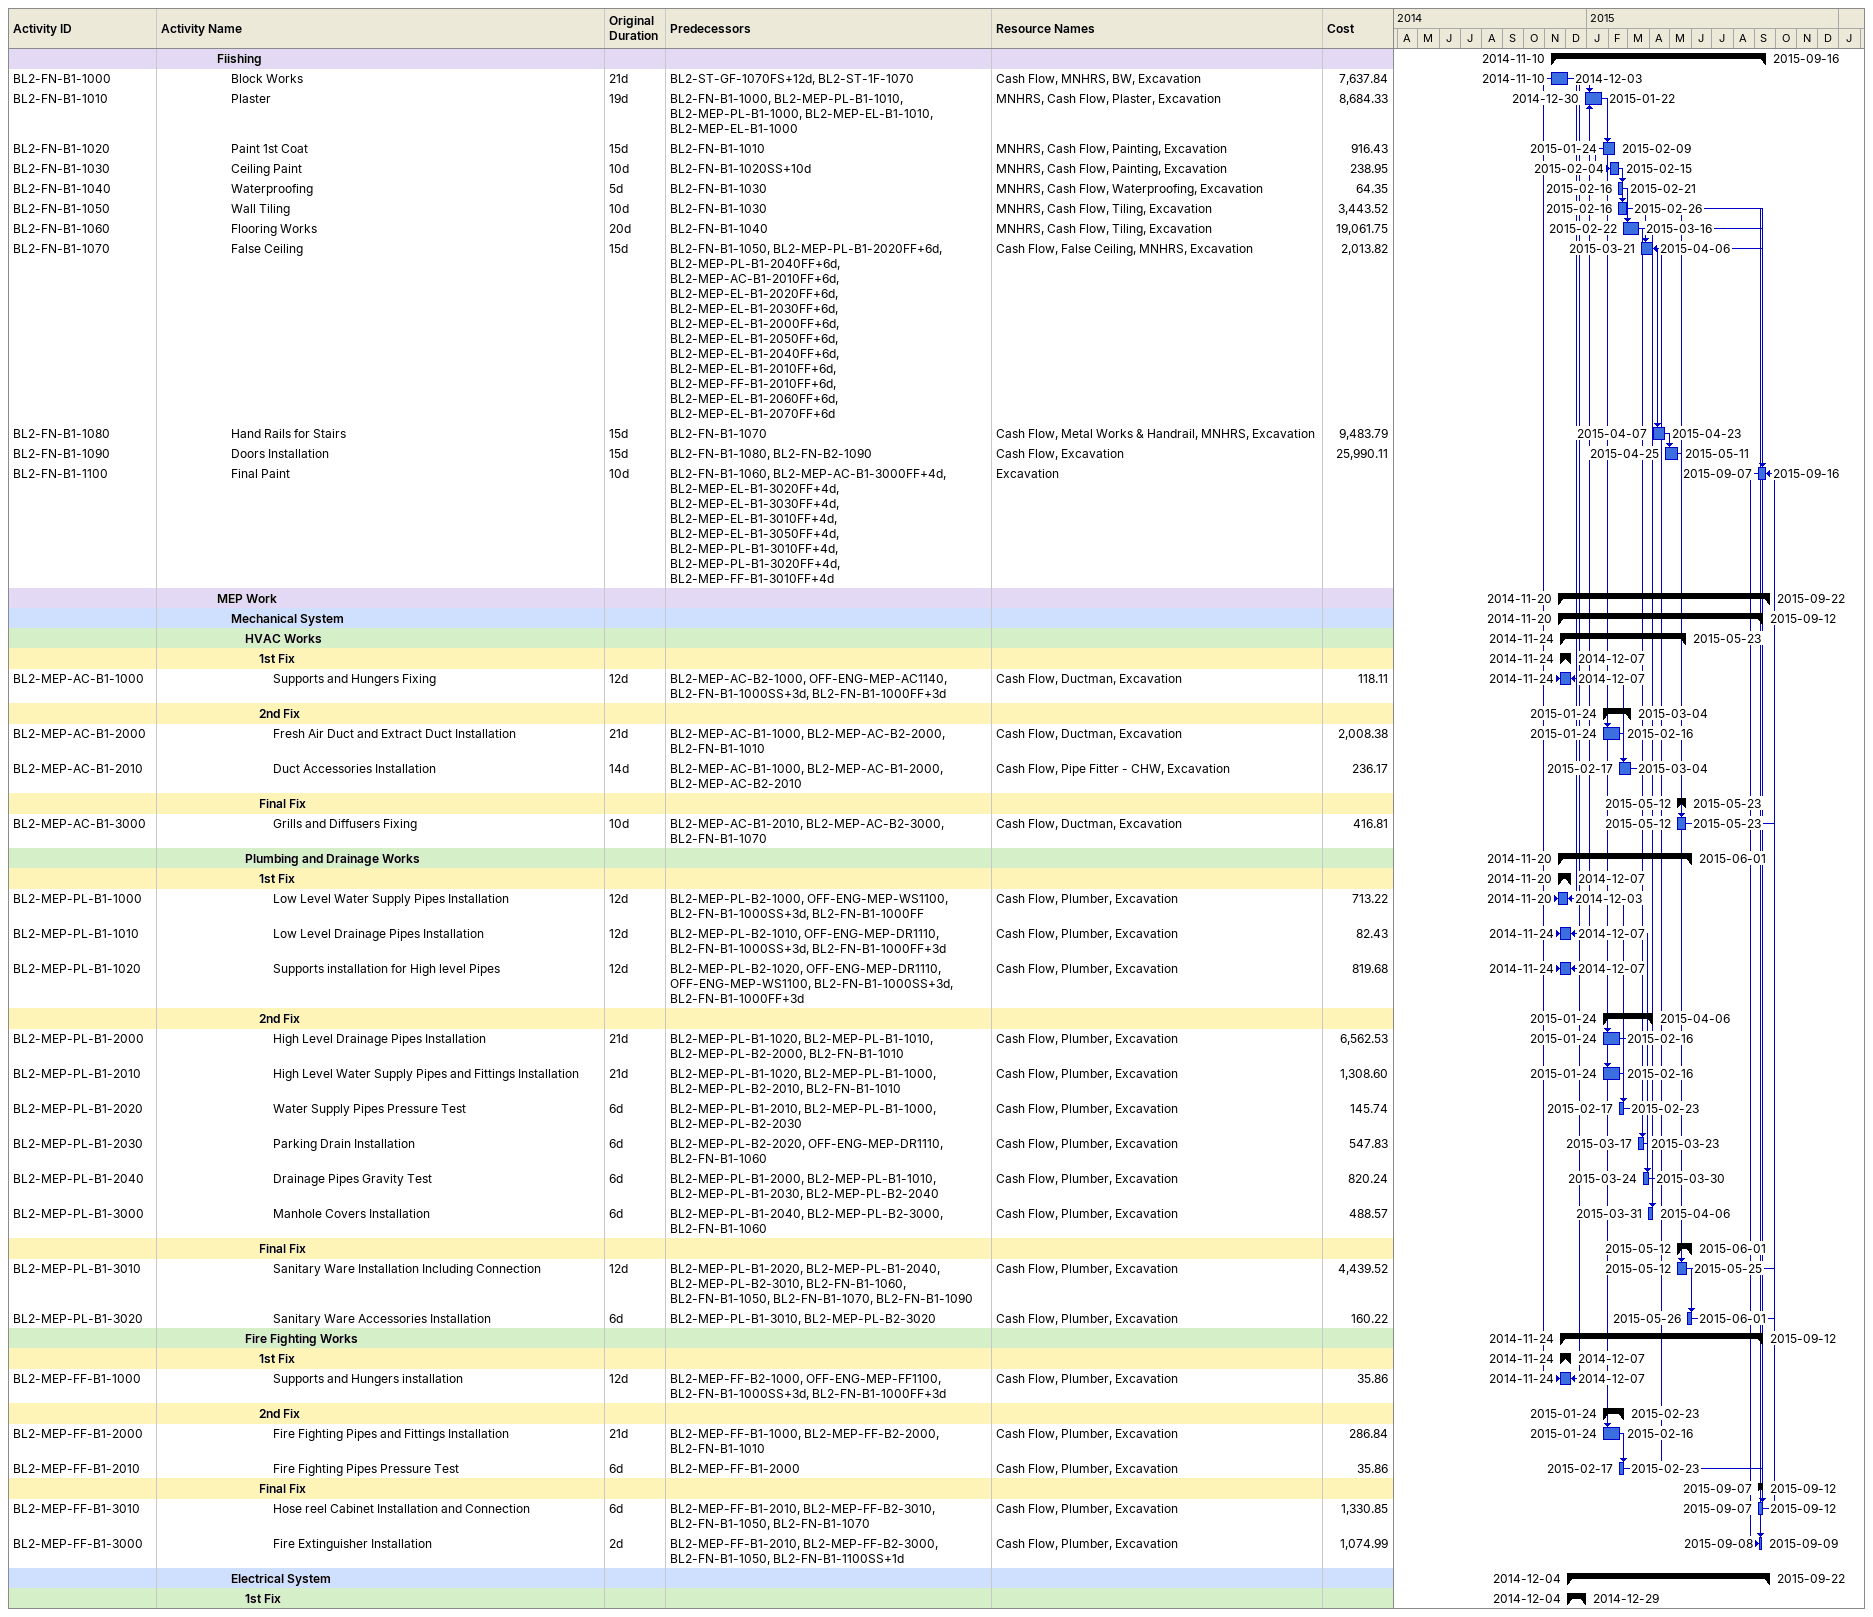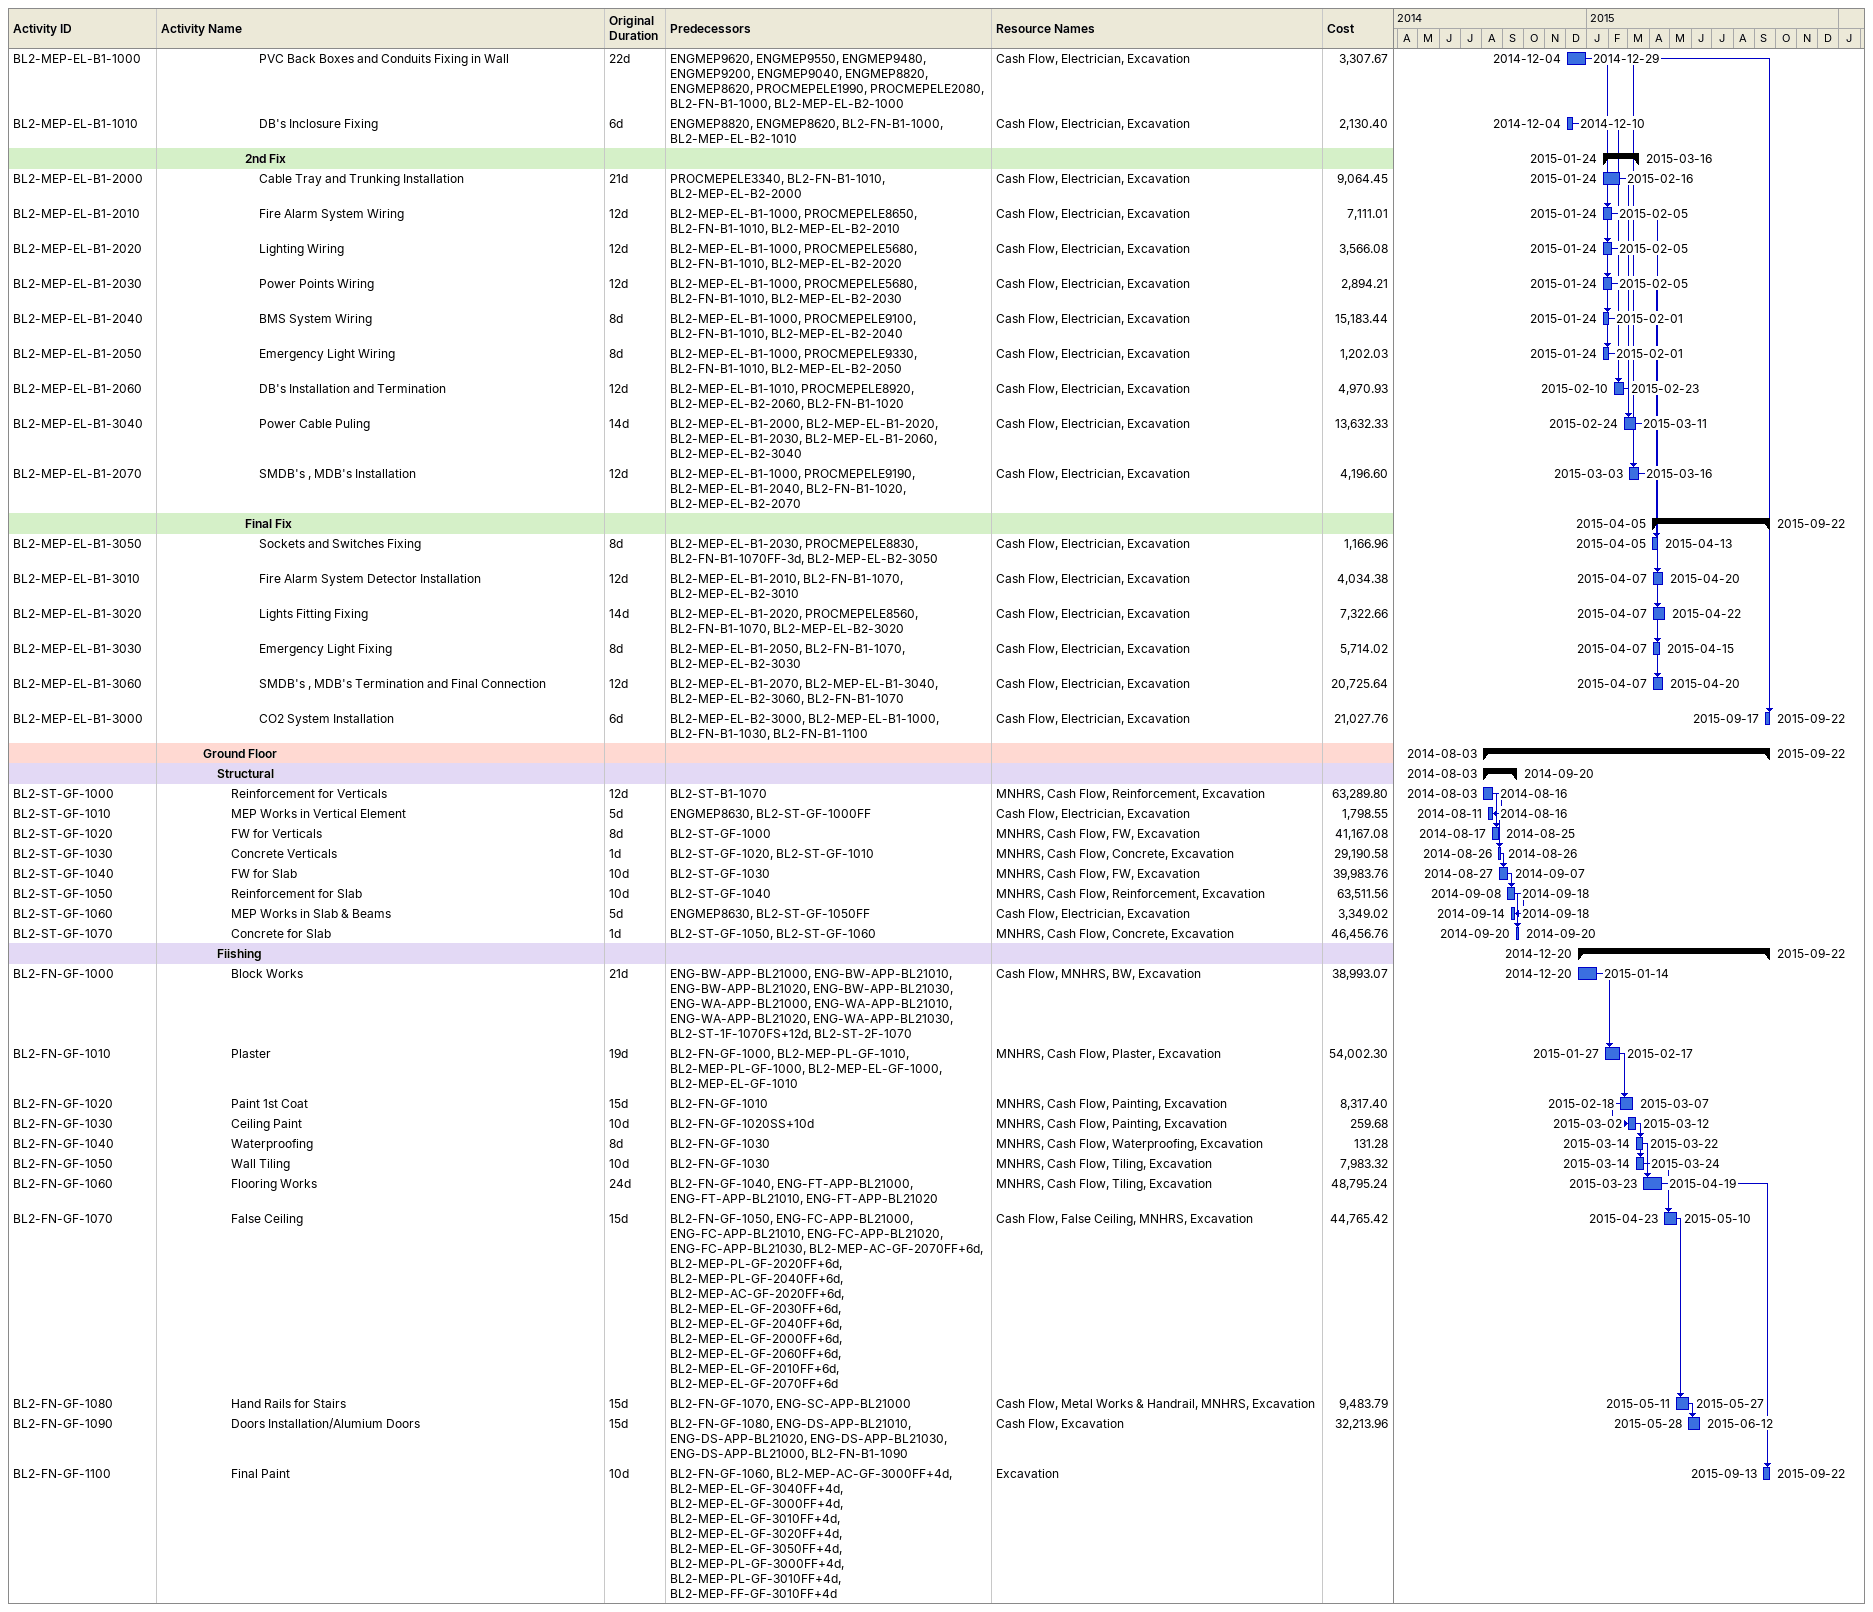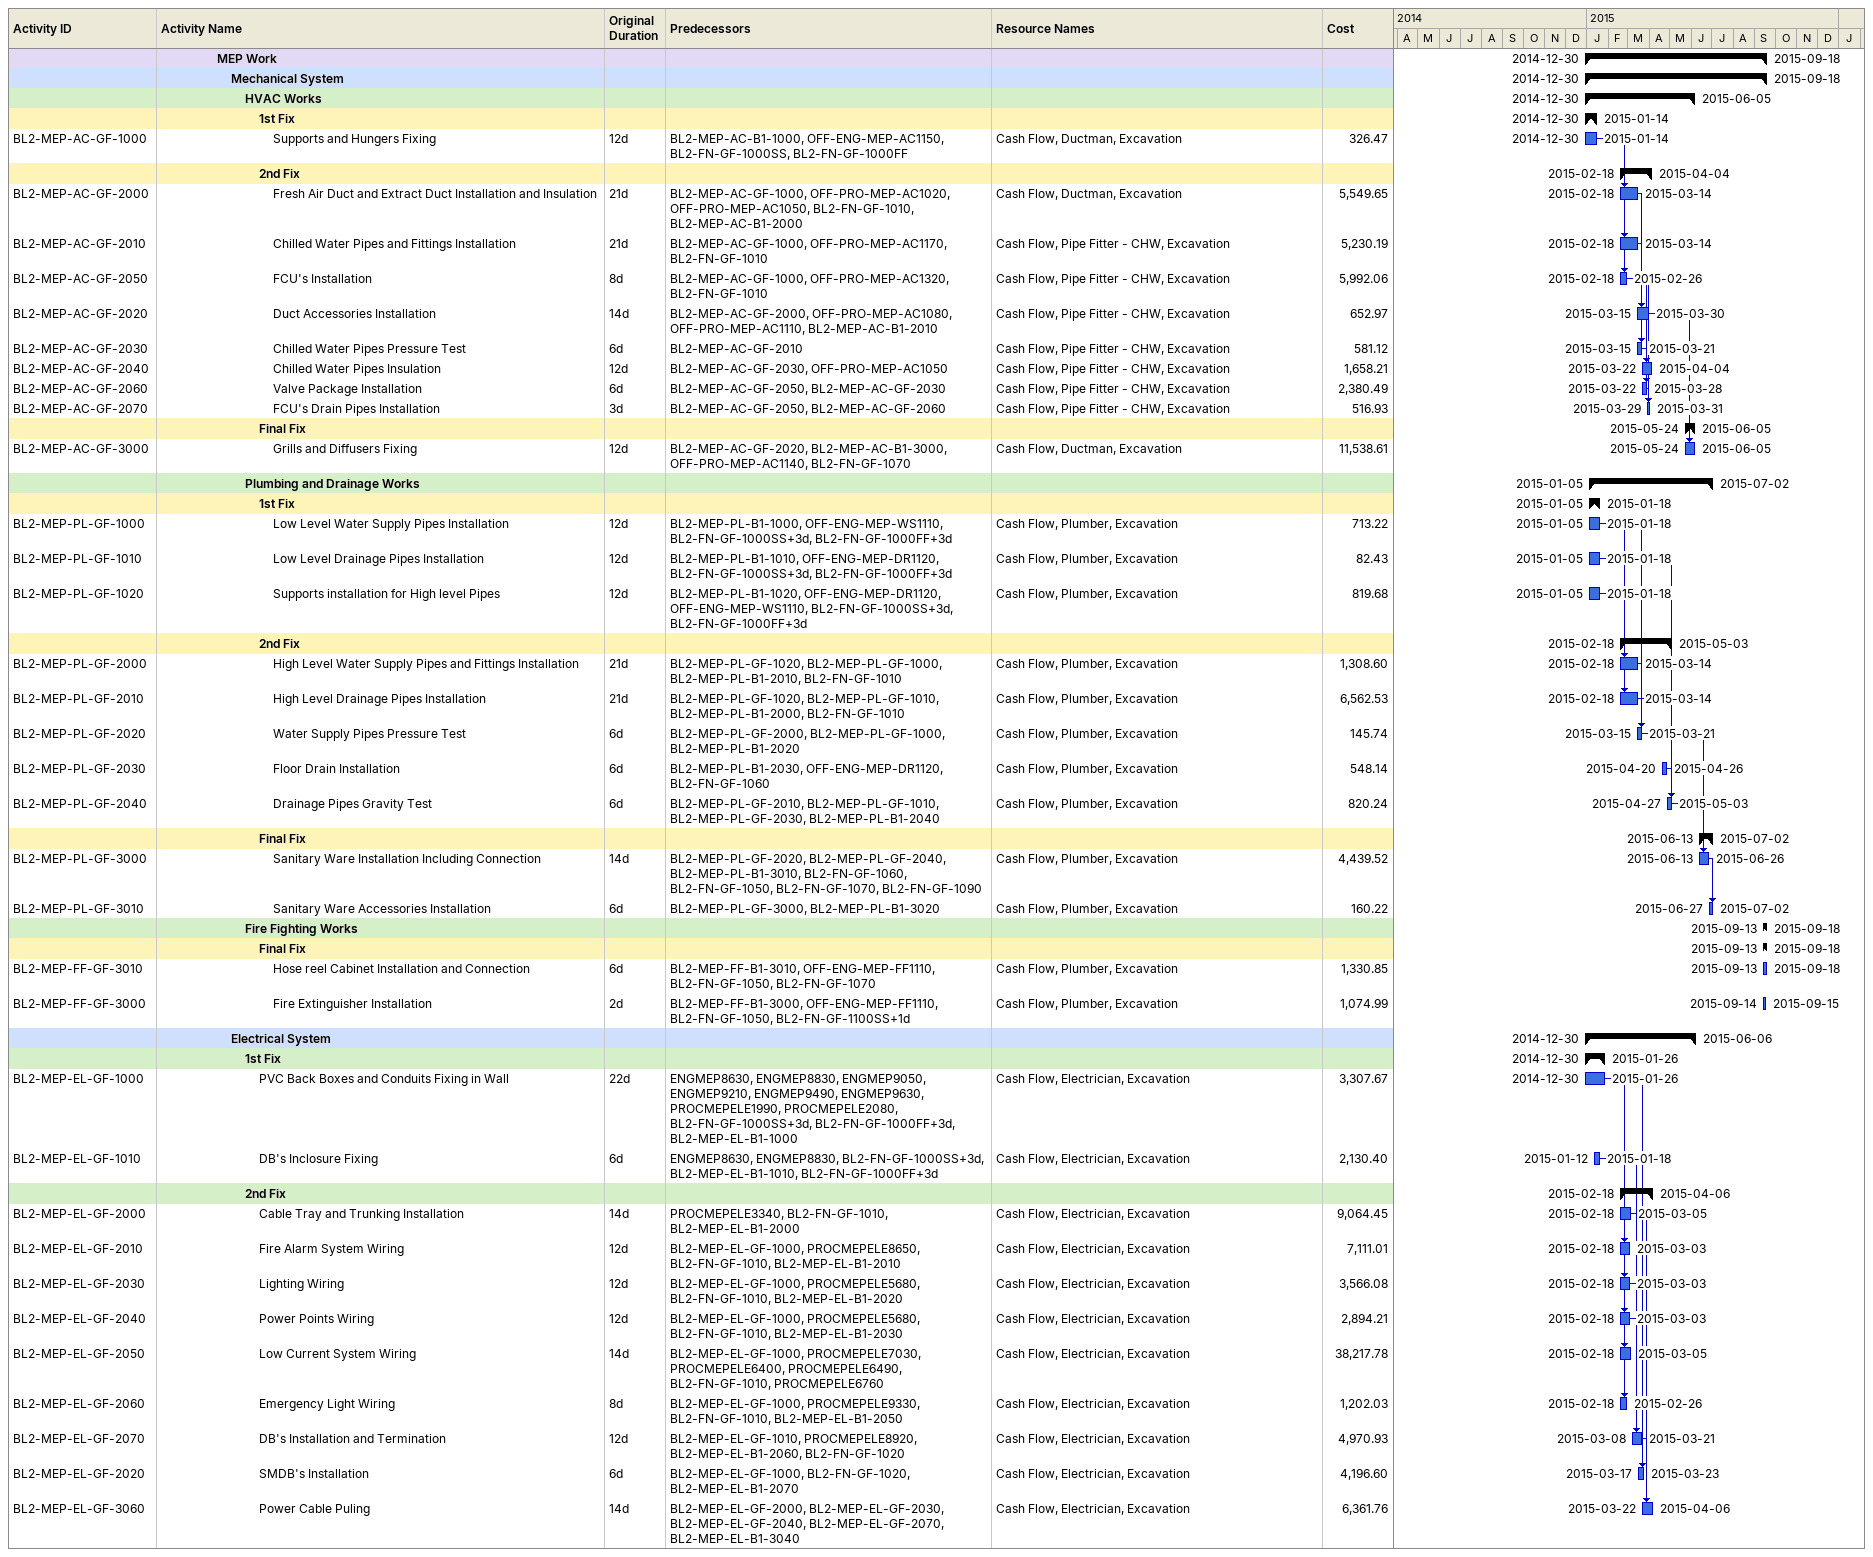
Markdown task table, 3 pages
| ID | Level | Task | Original duration | Start | Finish | Predecessors | Resources | Cost |
|---|---|---|---|---|---|---|---|---|
|  | 5 | **Fiishing** |  | 2014-11-10 | 2015-09-16 |  |  |  |
| BL2-FN-B1-1000 | 6 | Block Works | 21d | 2014-11-10 | 2014-12-03 | BL2-ST-GF-1070FS+12d, BL2-ST-1F-1070 | Cash Flow, MNHRS, BW, Excavation | 7637.84 |
| BL2-FN-B1-1010 | 6 | Plaster | 19d | 2014-12-30 | 2015-01-22 | BL2-FN-B1-1000, BL2-MEP-PL-B1-1010, BL2-MEP-PL-B1-1000, BL2-MEP-EL-B1-1010, BL2-MEP-EL-B1-1000 | MNHRS, Cash Flow, Plaster, Excavation | 8684.33 |
| BL2-FN-B1-1020 | 6 | Paint 1st Coat | 15d | 2015-01-24 | 2015-02-09 | BL2-FN-B1-1010 | MNHRS, Cash Flow, Painting, Excavation | 916.43 |
| BL2-FN-B1-1030 | 6 | Ceiling Paint | 10d | 2015-02-04 | 2015-02-15 | BL2-FN-B1-1020SS+10d | MNHRS, Cash Flow, Painting, Excavation | 238.95 |
| BL2-FN-B1-1040 | 6 | Waterproofing | 5d | 2015-02-16 | 2015-02-21 | BL2-FN-B1-1030 | MNHRS, Cash Flow, Waterproofing, Excavation | 64.35 |
| BL2-FN-B1-1050 | 6 | Wall Tiling | 10d | 2015-02-16 | 2015-02-26 | BL2-FN-B1-1030 | MNHRS, Cash Flow, Tiling, Excavation | 3443.52 |
| BL2-FN-B1-1060 | 6 | Flooring Works | 20d | 2015-02-22 | 2015-03-16 | BL2-FN-B1-1040 | MNHRS, Cash Flow, Tiling, Excavation | 19061.75 |
| BL2-FN-B1-1070 | 6 | False Ceiling | 15d | 2015-03-21 | 2015-04-06 | BL2-FN-B1-1050, BL2-MEP-PL-B1-2020FF+6d, BL2-MEP-PL-B1-2040FF+6d, BL2-MEP-AC-B1-2010FF+6d, BL2-MEP-EL-B1-2020FF+6d, BL2-MEP-EL-B1-2030FF+6d, BL2-MEP-EL-B1-2000FF+6d, BL2-MEP-EL-B1-2050FF+6d, BL2-MEP-EL-B1-2040FF+6d, BL2-MEP-EL-B1-2010FF+6d, BL2-MEP-FF-B1-2010FF+6d, BL2-MEP-EL-B1-2060FF+6d, BL2-MEP-EL-B1-2070FF+6d | Cash Flow, False Ceiling, MNHRS, Excavation | 2013.82 |
| BL2-FN-B1-1080 | 6 | Hand Rails for Stairs | 15d | 2015-04-07 | 2015-04-23 | BL2-FN-B1-1070 | Cash Flow, Metal Works & Handrail, MNHRS, Excavation | 9483.79 |
| BL2-FN-B1-1090 | 6 | Doors Installation | 15d | 2015-04-25 | 2015-05-11 | BL2-FN-B1-1080, BL2-FN-B2-1090 | Cash Flow, Excavation | 25990.11 |
| BL2-FN-B1-1100 | 6 | Final Paint | 10d | 2015-09-07 | 2015-09-16 | BL2-FN-B1-1060, BL2-MEP-AC-B1-3000FF+4d, BL2-MEP-EL-B1-3020FF+4d, BL2-MEP-EL-B1-3030FF+4d, BL2-MEP-EL-B1-3010FF+4d, BL2-MEP-EL-B1-3050FF+4d, BL2-MEP-PL-B1-3010FF+4d, BL2-MEP-PL-B1-3020FF+4d, BL2-MEP-FF-B1-3010FF+4d | Excavation |  |
|  | 5 | **MEP Work** |  | 2014-11-20 | 2015-09-22 |  |  |  |
|  | 6 | **Mechanical System** |  | 2014-11-20 | 2015-09-12 |  |  |  |
|  | 7 | **HVAC Works** |  | 2014-11-24 | 2015-05-23 |  |  |  |
|  | 8 | **1st Fix** |  | 2014-11-24 | 2014-12-07 |  |  |  |
| BL2-MEP-AC-B1-1000 | 9 | Supports and Hungers Fixing | 12d | 2014-11-24 | 2014-12-07 | BL2-MEP-AC-B2-1000, OFF-ENG-MEP-AC1140, BL2-FN-B1-1000SS+3d, BL2-FN-B1-1000FF+3d | Cash Flow, Ductman, Excavation | 118.11 |
|  | 8 | **2nd Fix** |  | 2015-01-24 | 2015-03-04 |  |  |  |
| BL2-MEP-AC-B1-2000 | 9 | Fresh Air Duct and Extract Duct Installation | 21d | 2015-01-24 | 2015-02-16 | BL2-MEP-AC-B1-1000, BL2-MEP-AC-B2-2000, BL2-FN-B1-1010 | Cash Flow, Ductman, Excavation | 2008.38 |
| BL2-MEP-AC-B1-2010 | 9 | Duct Accessories Installation | 14d | 2015-02-17 | 2015-03-04 | BL2-MEP-AC-B1-1000, BL2-MEP-AC-B1-2000, BL2-MEP-AC-B2-2010 | Cash Flow, Pipe Fitter - CHW, Excavation | 236.17 |
|  | 8 | **Final Fix** |  | 2015-05-12 | 2015-05-23 |  |  |  |
| BL2-MEP-AC-B1-3000 | 9 | Grills and Diffusers Fixing | 10d | 2015-05-12 | 2015-05-23 | BL2-MEP-AC-B1-2010, BL2-MEP-AC-B2-3000, BL2-FN-B1-1070 | Cash Flow, Ductman, Excavation | 416.81 |
|  | 7 | **Plumbing and Drainage Works** |  | 2014-11-20 | 2015-06-01 |  |  |  |
|  | 8 | **1st Fix** |  | 2014-11-20 | 2014-12-07 |  |  |  |
| BL2-MEP-PL-B1-1000 | 9 | Low Level Water Supply Pipes Installation | 12d | 2014-11-20 | 2014-12-03 | BL2-MEP-PL-B2-1000, OFF-ENG-MEP-WS1100, BL2-FN-B1-1000SS+3d, BL2-FN-B1-1000FF | Cash Flow, Plumber, Excavation | 713.22 |
| BL2-MEP-PL-B1-1010 | 9 | Low Level Drainage Pipes Installation | 12d | 2014-11-24 | 2014-12-07 | BL2-MEP-PL-B2-1010, OFF-ENG-MEP-DR1110, BL2-FN-B1-1000SS+3d, BL2-FN-B1-1000FF+3d | Cash Flow, Plumber, Excavation | 82.43 |
| BL2-MEP-PL-B1-1020 | 9 | Supports installation for High level Pipes | 12d | 2014-11-24 | 2014-12-07 | BL2-MEP-PL-B2-1020, OFF-ENG-MEP-DR1110, OFF-ENG-MEP-WS1100, BL2-FN-B1-1000SS+3d, BL2-FN-B1-1000FF+3d | Cash Flow, Plumber, Excavation | 819.68 |
|  | 8 | **2nd Fix** |  | 2015-01-24 | 2015-04-06 |  |  |  |
| BL2-MEP-PL-B1-2000 | 9 | High Level Drainage Pipes Installation | 21d | 2015-01-24 | 2015-02-16 | BL2-MEP-PL-B1-1020, BL2-MEP-PL-B1-1010, BL2-MEP-PL-B2-2000, BL2-FN-B1-1010 | Cash Flow, Plumber, Excavation | 6562.53 |
| BL2-MEP-PL-B1-2010 | 9 | High Level Water Supply Pipes and Fittings Installation | 21d | 2015-01-24 | 2015-02-16 | BL2-MEP-PL-B1-1020, BL2-MEP-PL-B1-1000, BL2-MEP-PL-B2-2010, BL2-FN-B1-1010 | Cash Flow, Plumber, Excavation | 1308.60 |
| BL2-MEP-PL-B1-2020 | 9 | Water Supply Pipes Pressure Test | 6d | 2015-02-17 | 2015-02-23 | BL2-MEP-PL-B1-2010, BL2-MEP-PL-B1-1000, BL2-MEP-PL-B2-2030 | Cash Flow, Plumber, Excavation | 145.74 |
| BL2-MEP-PL-B1-2030 | 9 | Parking Drain Installation | 6d | 2015-03-17 | 2015-03-23 | BL2-MEP-PL-B2-2020, OFF-ENG-MEP-DR1110, BL2-FN-B1-1060 | Cash Flow, Plumber, Excavation | 547.83 |
| BL2-MEP-PL-B1-2040 | 9 | Drainage Pipes Gravity Test | 6d | 2015-03-24 | 2015-03-30 | BL2-MEP-PL-B1-2000, BL2-MEP-PL-B1-1010, BL2-MEP-PL-B1-2030, BL2-MEP-PL-B2-2040 | Cash Flow, Plumber, Excavation | 820.24 |
| BL2-MEP-PL-B1-3000 | 9 | Manhole Covers Installation | 6d | 2015-03-31 | 2015-04-06 | BL2-MEP-PL-B1-2040, BL2-MEP-PL-B2-3000, BL2-FN-B1-1060 | Cash Flow, Plumber, Excavation | 488.57 |
|  | 8 | **Final Fix** |  | 2015-05-12 | 2015-06-01 |  |  |  |
| BL2-MEP-PL-B1-3010 | 9 | Sanitary Ware Installation Including Connection | 12d | 2015-05-12 | 2015-05-25 | BL2-MEP-PL-B1-2020, BL2-MEP-PL-B1-2040, BL2-MEP-PL-B2-3010, BL2-FN-B1-1060, BL2-FN-B1-1050, BL2-FN-B1-1070, BL2-FN-B1-1090 | Cash Flow, Plumber, Excavation | 4439.52 |
| BL2-MEP-PL-B1-3020 | 9 | Sanitary Ware Accessories Installation | 6d | 2015-05-26 | 2015-06-01 | BL2-MEP-PL-B1-3010, BL2-MEP-PL-B2-3020 | Cash Flow, Plumber, Excavation | 160.22 |
|  | 7 | **Fire Fighting Works** |  | 2014-11-24 | 2015-09-12 |  |  |  |
|  | 8 | **1st Fix** |  | 2014-11-24 | 2014-12-07 |  |  |  |
| BL2-MEP-FF-B1-1000 | 9 | Supports and Hungers installation | 12d | 2014-11-24 | 2014-12-07 | BL2-MEP-FF-B2-1000, OFF-ENG-MEP-FF1100, BL2-FN-B1-1000SS+3d, BL2-FN-B1-1000FF+3d | Cash Flow, Plumber, Excavation | 35.86 |
|  | 8 | **2nd Fix** |  | 2015-01-24 | 2015-02-23 |  |  |  |
| BL2-MEP-FF-B1-2000 | 9 | Fire Fighting Pipes and Fittings Installation | 21d | 2015-01-24 | 2015-02-16 | BL2-MEP-FF-B1-1000, BL2-MEP-FF-B2-2000, BL2-FN-B1-1010 | Cash Flow, Plumber, Excavation | 286.84 |
| BL2-MEP-FF-B1-2010 | 9 | Fire Fighting Pipes Pressure Test | 6d | 2015-02-17 | 2015-02-23 | BL2-MEP-FF-B1-2000 | Cash Flow, Plumber, Excavation | 35.86 |
|  | 8 | **Final Fix** |  | 2015-09-07 | 2015-09-12 |  |  |  |
| BL2-MEP-FF-B1-3010 | 9 | Hose reel Cabinet Installation and Connection | 6d | 2015-09-07 | 2015-09-12 | BL2-MEP-FF-B1-2010, BL2-MEP-FF-B2-3010, BL2-FN-B1-1050, BL2-FN-B1-1070 | Cash Flow, Plumber, Excavation | 1330.85 |
| BL2-MEP-FF-B1-3000 | 9 | Fire Extinguisher Installation | 2d | 2015-09-08 | 2015-09-09 | BL2-MEP-FF-B1-2010, BL2-MEP-FF-B2-3000, BL2-FN-B1-1050, BL2-FN-B1-1100SS+1d | Cash Flow, Plumber, Excavation | 1074.99 |
|  | 6 | **Electrical System** |  | 2014-12-04 | 2015-09-22 |  |  |  |
|  | 7 | **1st Fix** |  | 2014-12-04 | 2014-12-29 |  |  |  |
| BL2-MEP-EL-B1-1000 | 8 | PVC Back Boxes and Conduits Fixing in Wall | 22d | 2014-12-04 | 2014-12-29 | ENGMEP9620, ENGMEP9550, ENGMEP9480, ENGMEP9200, ENGMEP9040, ENGMEP8820, ENGMEP8620, PROCMEPELE1990, PROCMEPELE2080, BL2-FN-B1-1000, BL2-MEP-EL-B2-1000 | Cash Flow, Electrician, Excavation | 3307.67 |
| BL2-MEP-EL-B1-1010 | 8 | DB's Inclosure Fixing | 6d | 2014-12-04 | 2014-12-10 | ENGMEP8820, ENGMEP8620, BL2-FN-B1-1000, BL2-MEP-EL-B2-1010 | Cash Flow, Electrician, Excavation | 2130.40 |
|  | 7 | **2nd Fix** |  | 2015-01-24 | 2015-03-16 |  |  |  |
| BL2-MEP-EL-B1-2000 | 8 | Cable Tray and Trunking Installation | 21d | 2015-01-24 | 2015-02-16 | PROCMEPELE3340, BL2-FN-B1-1010, BL2-MEP-EL-B2-2000 | Cash Flow, Electrician, Excavation | 9064.45 |
| BL2-MEP-EL-B1-2010 | 8 | Fire Alarm System Wiring | 12d | 2015-01-24 | 2015-02-05 | BL2-MEP-EL-B1-1000, PROCMEPELE8650, BL2-FN-B1-1010, BL2-MEP-EL-B2-2010 | Cash Flow, Electrician, Excavation | 7111.01 |
| BL2-MEP-EL-B1-2020 | 8 | Lighting Wiring | 12d | 2015-01-24 | 2015-02-05 | BL2-MEP-EL-B1-1000, PROCMEPELE5680, BL2-FN-B1-1010, BL2-MEP-EL-B2-2020 | Cash Flow, Electrician, Excavation | 3566.08 |
| BL2-MEP-EL-B1-2030 | 8 | Power Points Wiring | 12d | 2015-01-24 | 2015-02-05 | BL2-MEP-EL-B1-1000, PROCMEPELE5680, BL2-FN-B1-1010, BL2-MEP-EL-B2-2030 | Cash Flow, Electrician, Excavation | 2894.21 |
| BL2-MEP-EL-B1-2040 | 8 | BMS System Wiring | 8d | 2015-01-24 | 2015-02-01 | BL2-MEP-EL-B1-1000, PROCMEPELE9100, BL2-FN-B1-1010, BL2-MEP-EL-B2-2040 | Cash Flow, Electrician, Excavation | 15183.44 |
| BL2-MEP-EL-B1-2050 | 8 | Emergency Light Wiring | 8d | 2015-01-24 | 2015-02-01 | BL2-MEP-EL-B1-1000, PROCMEPELE9330, BL2-FN-B1-1010, BL2-MEP-EL-B2-2050 | Cash Flow, Electrician, Excavation | 1202.03 |
| BL2-MEP-EL-B1-2060 | 8 | DB's Installation and Termination | 12d | 2015-02-10 | 2015-02-23 | BL2-MEP-EL-B1-1010, PROCMEPELE8920, BL2-MEP-EL-B2-2060, BL2-FN-B1-1020 | Cash Flow, Electrician, Excavation | 4970.93 |
| BL2-MEP-EL-B1-3040 | 8 | Power Cable Puling | 14d | 2015-02-24 | 2015-03-11 | BL2-MEP-EL-B1-2000, BL2-MEP-EL-B1-2020, BL2-MEP-EL-B1-2030, BL2-MEP-EL-B1-2060, BL2-MEP-EL-B2-3040 | Cash Flow, Electrician, Excavation | 13632.33 |
| BL2-MEP-EL-B1-2070 | 8 | SMDB's , MDB's Installation | 12d | 2015-03-03 | 2015-03-16 | BL2-MEP-EL-B1-1000, PROCMEPELE9190, BL2-MEP-EL-B1-2040, BL2-FN-B1-1020, BL2-MEP-EL-B2-2070 | Cash Flow, Electrician, Excavation | 4196.60 |
|  | 7 | **Final Fix** |  | 2015-04-05 | 2015-09-22 |  |  |  |
| BL2-MEP-EL-B1-3050 | 8 | Sockets and Switches Fixing | 8d | 2015-04-05 | 2015-04-13 | BL2-MEP-EL-B1-2030, PROCMEPELE8830, BL2-FN-B1-1070FF-3d, BL2-MEP-EL-B2-3050 | Cash Flow, Electrician, Excavation | 1166.96 |
| BL2-MEP-EL-B1-3010 | 8 | Fire Alarm System Detector Installation | 12d | 2015-04-07 | 2015-04-20 | BL2-MEP-EL-B1-2010, BL2-FN-B1-1070, BL2-MEP-EL-B2-3010 | Cash Flow, Electrician, Excavation | 4034.38 |
| BL2-MEP-EL-B1-3020 | 8 | Lights Fitting Fixing | 14d | 2015-04-07 | 2015-04-22 | BL2-MEP-EL-B1-2020, PROCMEPELE8560, BL2-FN-B1-1070, BL2-MEP-EL-B2-3020 | Cash Flow, Electrician, Excavation | 7322.66 |
| BL2-MEP-EL-B1-3030 | 8 | Emergency Light Fixing | 8d | 2015-04-07 | 2015-04-15 | BL2-MEP-EL-B1-2050, BL2-FN-B1-1070, BL2-MEP-EL-B2-3030 | Cash Flow, Electrician, Excavation | 5714.02 |
| BL2-MEP-EL-B1-3060 | 8 | SMDB's , MDB's Termination and Final Connection | 12d | 2015-04-07 | 2015-04-20 | BL2-MEP-EL-B1-2070, BL2-MEP-EL-B1-3040, BL2-MEP-EL-B2-3060, BL2-FN-B1-1070 | Cash Flow, Electrician, Excavation | 20725.64 |
| BL2-MEP-EL-B1-3000 | 8 | CO2 System Installation | 6d | 2015-09-17 | 2015-09-22 | BL2-MEP-EL-B2-3000, BL2-MEP-EL-B1-1000, BL2-FN-B1-1030, BL2-FN-B1-1100 | Cash Flow, Electrician, Excavation | 21027.76 |
|  | 4 | **Ground Floor** |  | 2014-08-03 | 2015-09-22 |  |  |  |
|  | 5 | **Structural** |  | 2014-08-03 | 2014-09-20 |  |  |  |
| BL2-ST-GF-1000 | 6 | Reinforcement for Verticals | 12d | 2014-08-03 | 2014-08-16 | BL2-ST-B1-1070 | MNHRS, Cash Flow, Reinforcement, Excavation | 63289.80 |
| BL2-ST-GF-1010 | 6 | MEP Works in Vertical Element | 5d | 2014-08-11 | 2014-08-16 | ENGMEP8630, BL2-ST-GF-1000FF | Cash Flow, Electrician, Excavation | 1798.55 |
| BL2-ST-GF-1020 | 6 | FW for Verticals | 8d | 2014-08-17 | 2014-08-25 | BL2-ST-GF-1000 | MNHRS, Cash Flow, FW, Excavation | 41167.08 |
| BL2-ST-GF-1030 | 6 | Concrete Verticals | 1d | 2014-08-26 | 2014-08-26 | BL2-ST-GF-1020, BL2-ST-GF-1010 | MNHRS, Cash Flow, Concrete, Excavation | 29190.58 |
| BL2-ST-GF-1040 | 6 | FW for Slab | 10d | 2014-08-27 | 2014-09-07 | BL2-ST-GF-1030 | MNHRS, Cash Flow, FW, Excavation | 39983.76 |
| BL2-ST-GF-1050 | 6 | Reinforcement for Slab | 10d | 2014-09-08 | 2014-09-18 | BL2-ST-GF-1040 | MNHRS, Cash Flow, Reinforcement, Excavation | 63511.56 |
| BL2-ST-GF-1060 | 6 | MEP Works in Slab & Beams | 5d | 2014-09-14 | 2014-09-18 | ENGMEP8630, BL2-ST-GF-1050FF | Cash Flow, Electrician, Excavation | 3349.02 |
| BL2-ST-GF-1070 | 6 | Concrete for Slab | 1d | 2014-09-20 | 2014-09-20 | BL2-ST-GF-1050, BL2-ST-GF-1060 | MNHRS, Cash Flow, Concrete, Excavation | 46456.76 |
|  | 5 | **Fiishing** |  | 2014-12-20 | 2015-09-22 |  |  |  |
| BL2-FN-GF-1000 | 6 | Block Works | 21d | 2014-12-20 | 2015-01-14 | ENG-BW-APP-BL21000, ENG-BW-APP-BL21010, ENG-BW-APP-BL21020, ENG-BW-APP-BL21030, ENG-WA-APP-BL21000, ENG-WA-APP-BL21010, ENG-WA-APP-BL21020, ENG-WA-APP-BL21030, BL2-ST-1F-1070FS+12d, BL2-ST-2F-1070 | Cash Flow, MNHRS, BW, Excavation | 38993.07 |
| BL2-FN-GF-1010 | 6 | Plaster | 19d | 2015-01-27 | 2015-02-17 | BL2-FN-GF-1000, BL2-MEP-PL-GF-1010, BL2-MEP-PL-GF-1000, BL2-MEP-EL-GF-1000, BL2-MEP-EL-GF-1010 | MNHRS, Cash Flow, Plaster, Excavation | 54002.30 |
| BL2-FN-GF-1020 | 6 | Paint 1st Coat | 15d | 2015-02-18 | 2015-03-07 | BL2-FN-GF-1010 | MNHRS, Cash Flow, Painting, Excavation | 8317.40 |
| BL2-FN-GF-1030 | 6 | Ceiling Paint | 10d | 2015-03-02 | 2015-03-12 | BL2-FN-GF-1020SS+10d | MNHRS, Cash Flow, Painting, Excavation | 259.68 |
| BL2-FN-GF-1040 | 6 | Waterproofing | 8d | 2015-03-14 | 2015-03-22 | BL2-FN-GF-1030 | MNHRS, Cash Flow, Waterproofing, Excavation | 131.28 |
| BL2-FN-GF-1050 | 6 | Wall Tiling | 10d | 2015-03-14 | 2015-03-24 | BL2-FN-GF-1030 | MNHRS, Cash Flow, Tiling, Excavation | 7983.32 |
| BL2-FN-GF-1060 | 6 | Flooring Works | 24d | 2015-03-23 | 2015-04-19 | BL2-FN-GF-1040, ENG-FT-APP-BL21000, ENG-FT-APP-BL21010, ENG-FT-APP-BL21020 | MNHRS, Cash Flow, Tiling, Excavation | 48795.24 |
| BL2-FN-GF-1070 | 6 | False Ceiling | 15d | 2015-04-23 | 2015-05-10 | BL2-FN-GF-1050, ENG-FC-APP-BL21000, ENG-FC-APP-BL21010, ENG-FC-APP-BL21020, ENG-FC-APP-BL21030, BL2-MEP-AC-GF-2070FF+6d, BL2-MEP-PL-GF-2020FF+6d, BL2-MEP-PL-GF-2040FF+6d, BL2-MEP-AC-GF-2020FF+6d, BL2-MEP-EL-GF-2030FF+6d, BL2-MEP-EL-GF-2040FF+6d, BL2-MEP-EL-GF-2000FF+6d, BL2-MEP-EL-GF-2060FF+6d, BL2-MEP-EL-GF-2010FF+6d, BL2-MEP-EL-GF-2070FF+6d | Cash Flow, False Ceiling, MNHRS, Excavation | 44765.42 |
| BL2-FN-GF-1080 | 6 | Hand Rails for Stairs | 15d | 2015-05-11 | 2015-05-27 | BL2-FN-GF-1070, ENG-SC-APP-BL21000 | Cash Flow, Metal Works & Handrail, MNHRS, Excavation | 9483.79 |
| BL2-FN-GF-1090 | 6 | Doors Installation/Alumium Doors | 15d | 2015-05-28 | 2015-06-12 | BL2-FN-GF-1080, ENG-DS-APP-BL21010, ENG-DS-APP-BL21020, ENG-DS-APP-BL21030, ENG-DS-APP-BL21000, BL2-FN-B1-1090 | Cash Flow, Excavation | 32213.96 |
| BL2-FN-GF-1100 | 6 | Final Paint | 10d | 2015-09-13 | 2015-09-22 | BL2-FN-GF-1060, BL2-MEP-AC-GF-3000FF+4d, BL2-MEP-EL-GF-3040FF+4d, BL2-MEP-EL-GF-3000FF+4d, BL2-MEP-EL-GF-3010FF+4d, BL2-MEP-EL-GF-3020FF+4d, BL2-MEP-EL-GF-3050FF+4d, BL2-MEP-PL-GF-3000FF+4d, BL2-MEP-PL-GF-3010FF+4d, BL2-MEP-FF-GF-3010FF+4d | Excavation |  |
|  | 5 | **MEP Work** |  | 2014-12-30 | 2015-09-18 |  |  |  |
|  | 6 | **Mechanical System** |  | 2014-12-30 | 2015-09-18 |  |  |  |
|  | 7 | **HVAC Works** |  | 2014-12-30 | 2015-06-05 |  |  |  |
|  | 8 | **1st Fix** |  | 2014-12-30 | 2015-01-14 |  |  |  |
| BL2-MEP-AC-GF-1000 | 9 | Supports and Hungers Fixing | 12d | 2014-12-30 | 2015-01-14 | BL2-MEP-AC-B1-1000, OFF-ENG-MEP-AC1150, BL2-FN-GF-1000SS, BL2-FN-GF-1000FF | Cash Flow, Ductman, Excavation | 326.47 |
|  | 8 | **2nd Fix** |  | 2015-02-18 | 2015-04-04 |  |  |  |
| BL2-MEP-AC-GF-2000 | 9 | Fresh Air Duct and Extract Duct Installation and Insulation | 21d | 2015-02-18 | 2015-03-14 | BL2-MEP-AC-GF-1000, OFF-PRO-MEP-AC1020, OFF-PRO-MEP-AC1050, BL2-FN-GF-1010, BL2-MEP-AC-B1-2000 | Cash Flow, Ductman, Excavation | 5549.65 |
| BL2-MEP-AC-GF-2010 | 9 | Chilled Water Pipes and Fittings Installation | 21d | 2015-02-18 | 2015-03-14 | BL2-MEP-AC-GF-1000, OFF-PRO-MEP-AC1170, BL2-FN-GF-1010 | Cash Flow, Pipe Fitter - CHW, Excavation | 5230.19 |
| BL2-MEP-AC-GF-2050 | 9 | FCU's Installation | 8d | 2015-02-18 | 2015-02-26 | BL2-MEP-AC-GF-1000, OFF-PRO-MEP-AC1320, BL2-FN-GF-1010 | Cash Flow, Pipe Fitter - CHW, Excavation | 5992.06 |
| BL2-MEP-AC-GF-2020 | 9 | Duct Accessories Installation | 14d | 2015-03-15 | 2015-03-30 | BL2-MEP-AC-GF-2000, OFF-PRO-MEP-AC1080, OFF-PRO-MEP-AC1110, BL2-MEP-AC-B1-2010 | Cash Flow, Pipe Fitter - CHW, Excavation | 652.97 |
| BL2-MEP-AC-GF-2030 | 9 | Chilled Water Pipes Pressure Test | 6d | 2015-03-15 | 2015-03-21 | BL2-MEP-AC-GF-2010 | Cash Flow, Pipe Fitter - CHW, Excavation | 581.12 |
| BL2-MEP-AC-GF-2040 | 9 | Chilled Water Pipes Insulation | 12d | 2015-03-22 | 2015-04-04 | BL2-MEP-AC-GF-2030, OFF-PRO-MEP-AC1050 | Cash Flow, Pipe Fitter - CHW, Excavation | 1658.21 |
| BL2-MEP-AC-GF-2060 | 9 | Valve Package Installation | 6d | 2015-03-22 | 2015-03-28 | BL2-MEP-AC-GF-2050, BL2-MEP-AC-GF-2030 | Cash Flow, Pipe Fitter - CHW, Excavation | 2380.49 |
| BL2-MEP-AC-GF-2070 | 9 | FCU's Drain Pipes Installation | 3d | 2015-03-29 | 2015-03-31 | BL2-MEP-AC-GF-2050, BL2-MEP-AC-GF-2060 | Cash Flow, Pipe Fitter - CHW, Excavation | 516.93 |
|  | 8 | **Final Fix** |  | 2015-05-24 | 2015-06-05 |  |  |  |
| BL2-MEP-AC-GF-3000 | 9 | Grills and Diffusers Fixing | 12d | 2015-05-24 | 2015-06-05 | BL2-MEP-AC-GF-2020, BL2-MEP-AC-B1-3000, OFF-PRO-MEP-AC1140, BL2-FN-GF-1070 | Cash Flow, Ductman, Excavation | 11538.61 |
|  | 7 | **Plumbing and Drainage Works** |  | 2015-01-05 | 2015-07-02 |  |  |  |
|  | 8 | **1st Fix** |  | 2015-01-05 | 2015-01-18 |  |  |  |
| BL2-MEP-PL-GF-1000 | 9 | Low Level Water Supply Pipes Installation | 12d | 2015-01-05 | 2015-01-18 | BL2-MEP-PL-B1-1000, OFF-ENG-MEP-WS1110, BL2-FN-GF-1000SS+3d, BL2-FN-GF-1000FF+3d | Cash Flow, Plumber, Excavation | 713.22 |
| BL2-MEP-PL-GF-1010 | 9 | Low Level Drainage Pipes Installation | 12d | 2015-01-05 | 2015-01-18 | BL2-MEP-PL-B1-1010, OFF-ENG-MEP-DR1120, BL2-FN-GF-1000SS+3d, BL2-FN-GF-1000FF+3d | Cash Flow, Plumber, Excavation | 82.43 |
| BL2-MEP-PL-GF-1020 | 9 | Supports installation for High level Pipes | 12d | 2015-01-05 | 2015-01-18 | BL2-MEP-PL-B1-1020, OFF-ENG-MEP-DR1120, OFF-ENG-MEP-WS1110, BL2-FN-GF-1000SS+3d, BL2-FN-GF-1000FF+3d | Cash Flow, Plumber, Excavation | 819.68 |
|  | 8 | **2nd Fix** |  | 2015-02-18 | 2015-05-03 |  |  |  |
| BL2-MEP-PL-GF-2000 | 9 | High Level Water Supply Pipes and Fittings Installation | 21d | 2015-02-18 | 2015-03-14 | BL2-MEP-PL-GF-1020, BL2-MEP-PL-GF-1000, BL2-MEP-PL-B1-2010, BL2-FN-GF-1010 | Cash Flow, Plumber, Excavation | 1308.60 |
| BL2-MEP-PL-GF-2010 | 9 | High Level Drainage Pipes Installation | 21d | 2015-02-18 | 2015-03-14 | BL2-MEP-PL-GF-1020, BL2-MEP-PL-GF-1010, BL2-MEP-PL-B1-2000, BL2-FN-GF-1010 | Cash Flow, Plumber, Excavation | 6562.53 |
| BL2-MEP-PL-GF-2020 | 9 | Water Supply Pipes Pressure Test | 6d | 2015-03-15 | 2015-03-21 | BL2-MEP-PL-GF-2000, BL2-MEP-PL-GF-1000, BL2-MEP-PL-B1-2020 | Cash Flow, Plumber, Excavation | 145.74 |
| BL2-MEP-PL-GF-2030 | 9 | Floor Drain Installation | 6d | 2015-04-20 | 2015-04-26 | BL2-MEP-PL-B1-2030, OFF-ENG-MEP-DR1120, BL2-FN-GF-1060 | Cash Flow, Plumber, Excavation | 548.14 |
| BL2-MEP-PL-GF-2040 | 9 | Drainage Pipes Gravity Test | 6d | 2015-04-27 | 2015-05-03 | BL2-MEP-PL-GF-2010, BL2-MEP-PL-GF-1010, BL2-MEP-PL-GF-2030, BL2-MEP-PL-B1-2040 | Cash Flow, Plumber, Excavation | 820.24 |
|  | 8 | **Final Fix** |  | 2015-06-13 | 2015-07-02 |  |  |  |
| BL2-MEP-PL-GF-3000 | 9 | Sanitary Ware Installation Including Connection | 14d | 2015-06-13 | 2015-06-26 | BL2-MEP-PL-GF-2020, BL2-MEP-PL-GF-2040, BL2-MEP-PL-B1-3010, BL2-FN-GF-1060, BL2-FN-GF-1050, BL2-FN-GF-1070, BL2-FN-GF-1090 | Cash Flow, Plumber, Excavation | 4439.52 |
| BL2-MEP-PL-GF-3010 | 9 | Sanitary Ware Accessories Installation | 6d | 2015-06-27 | 2015-07-02 | BL2-MEP-PL-GF-3000, BL2-MEP-PL-B1-3020 | Cash Flow, Plumber, Excavation | 160.22 |
|  | 7 | **Fire Fighting Works** |  | 2015-09-13 | 2015-09-18 |  |  |  |
|  | 8 | **Final Fix** |  | 2015-09-13 | 2015-09-18 |  |  |  |
| BL2-MEP-FF-GF-3010 | 9 | Hose reel Cabinet Installation and Connection | 6d | 2015-09-13 | 2015-09-18 | BL2-MEP-FF-B1-3010, OFF-ENG-MEP-FF1110, BL2-FN-GF-1050, BL2-FN-GF-1070 | Cash Flow, Plumber, Excavation | 1330.85 |
| BL2-MEP-FF-GF-3000 | 9 | Fire Extinguisher Installation | 2d | 2015-09-14 | 2015-09-15 | BL2-MEP-FF-B1-3000, OFF-ENG-MEP-FF1110, BL2-FN-GF-1050, BL2-FN-GF-1100SS+1d | Cash Flow, Plumber, Excavation | 1074.99 |
|  | 6 | **Electrical System** |  | 2014-12-30 | 2015-06-06 |  |  |  |
|  | 7 | **1st Fix** |  | 2014-12-30 | 2015-01-26 |  |  |  |
| BL2-MEP-EL-GF-1000 | 8 | PVC Back Boxes and Conduits Fixing in Wall | 22d | 2014-12-30 | 2015-01-26 | ENGMEP8630, ENGMEP8830, ENGMEP9050, ENGMEP9210, ENGMEP9490, ENGMEP9630, PROCMEPELE1990, PROCMEPELE2080, BL2-FN-GF-1000SS+3d, BL2-FN-GF-1000FF+3d, BL2-MEP-EL-B1-1000 | Cash Flow, Electrician, Excavation | 3307.67 |
| BL2-MEP-EL-GF-1010 | 8 | DB's Inclosure Fixing | 6d | 2015-01-12 | 2015-01-18 | ENGMEP8630, ENGMEP8830, BL2-FN-GF-1000SS+3d, BL2-MEP-EL-B1-1010, BL2-FN-GF-1000FF+3d | Cash Flow, Electrician, Excavation | 2130.40 |
|  | 7 | **2nd Fix** |  | 2015-02-18 | 2015-04-06 |  |  |  |
| BL2-MEP-EL-GF-2000 | 8 | Cable Tray and Trunking Installation | 14d | 2015-02-18 | 2015-03-05 | PROCMEPELE3340, BL2-FN-GF-1010, BL2-MEP-EL-B1-2000 | Cash Flow, Electrician, Excavation | 9064.45 |
| BL2-MEP-EL-GF-2010 | 8 | Fire Alarm System Wiring | 12d | 2015-02-18 | 2015-03-03 | BL2-MEP-EL-GF-1000, PROCMEPELE8650, BL2-FN-GF-1010, BL2-MEP-EL-B1-2010 | Cash Flow, Electrician, Excavation | 7111.01 |
| BL2-MEP-EL-GF-2030 | 8 | Lighting Wiring | 12d | 2015-02-18 | 2015-03-03 | BL2-MEP-EL-GF-1000, PROCMEPELE5680, BL2-FN-GF-1010, BL2-MEP-EL-B1-2020 | Cash Flow, Electrician, Excavation | 3566.08 |
| BL2-MEP-EL-GF-2040 | 8 | Power Points Wiring | 12d | 2015-02-18 | 2015-03-03 | BL2-MEP-EL-GF-1000, PROCMEPELE5680, BL2-FN-GF-1010, BL2-MEP-EL-B1-2030 | Cash Flow, Electrician, Excavation | 2894.21 |
| BL2-MEP-EL-GF-2050 | 8 | Low Current System Wiring | 14d | 2015-02-18 | 2015-03-05 | BL2-MEP-EL-GF-1000, PROCMEPELE7030, PROCMEPELE6400, PROCMEPELE6490, BL2-FN-GF-1010, PROCMEPELE6760 | Cash Flow, Electrician, Excavation | 38217.78 |
| BL2-MEP-EL-GF-2060 | 8 | Emergency Light Wiring | 8d | 2015-02-18 | 2015-02-26 | BL2-MEP-EL-GF-1000, PROCMEPELE9330, BL2-FN-GF-1010, BL2-MEP-EL-B1-2050 | Cash Flow, Electrician, Excavation | 1202.03 |
| BL2-MEP-EL-GF-2070 | 8 | DB's Installation and Termination | 12d | 2015-03-08 | 2015-03-21 | BL2-MEP-EL-GF-1010, PROCMEPELE8920, BL2-MEP-EL-B1-2060, BL2-FN-GF-1020 | Cash Flow, Electrician, Excavation | 4970.93 |
| BL2-MEP-EL-GF-2020 | 8 | SMDB's Installation | 6d | 2015-03-17 | 2015-03-23 | BL2-MEP-EL-GF-1000, BL2-FN-GF-1020, BL2-MEP-EL-B1-2070 | Cash Flow, Electrician, Excavation | 4196.60 |
| BL2-MEP-EL-GF-3060 | 8 | Power Cable Puling | 14d | 2015-03-22 | 2015-04-06 | BL2-MEP-EL-GF-2000, BL2-MEP-EL-GF-2030, BL2-MEP-EL-GF-2040, BL2-MEP-EL-GF-2070, BL2-MEP-EL-B1-3040 | Cash Flow, Electrician, Excavation | 6361.76 |
